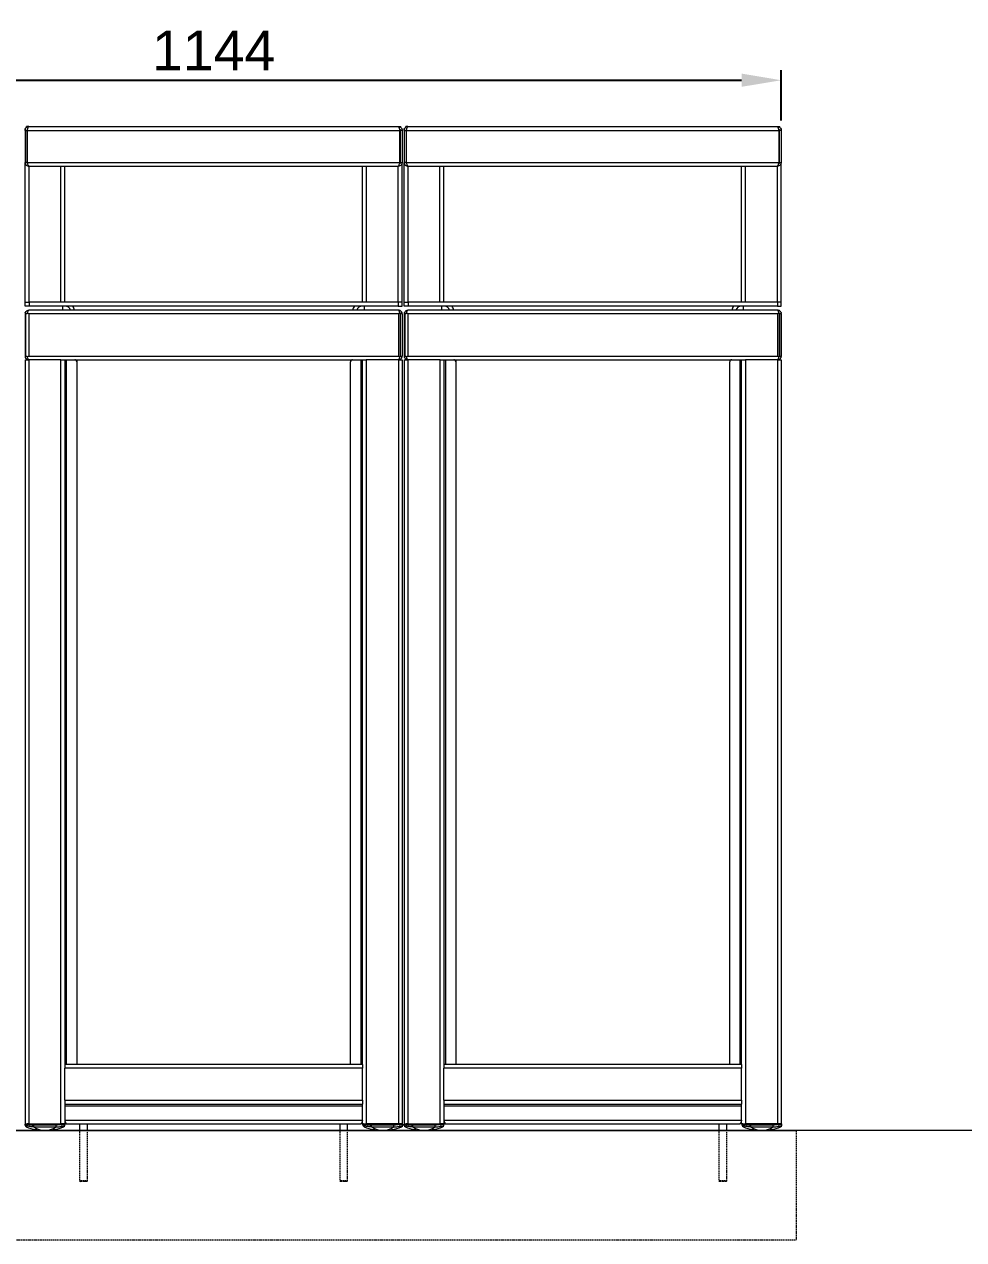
# Model space of a CAD drawing. Header units: millimetres. Extents: x -170 to 4673, y -341 to 2839.
# Drawn here: x 464 to 1411, y 1614 to 2839 of the extents above; entities that cross this region are included whole.
import ezdxf

# ---------------------------------------------------------------- set-up
doc = ezdxf.new("R2010")
doc.units = ezdxf.units.MM
doc.linetypes.add('HIDDEN', pattern=[1.905, 1.27, -0.635])
for name, color, linetype, lineweight in [('ZANO_R', 7, 'Continuous', 0), ('ZANO_R_przerywana', 7, 'HIDDEN', 0), ('ZANO_W', 1, 'Continuous', 0)]:
    doc.layers.add(name, color=color, linetype=linetype, lineweight=lineweight)
doc.styles.add('Arial', font='arial.ttf')
doc.styles.get("Standard").update_dxf_attribs({"font": 'ARIALUNI.TTF'})
doc.dimstyles.new('pl i ang', dxfattribs={"dimtxt": 50, "dimasz": 50, "dimexe": 1.25, "dimexo": 0.625, "dimgap": 10, "dimtad": 1, "dimtoh": 1, "dimtxsty": 'Standard', "dimcen": 2.5, "dimclrd": 1, "dimclre": 1, "dimclrt": 1, "dimadec": 0, "dimazin": 0, "dimtfac": 1, "dimtmove": 0, "dimatfit": 3, "dimfxl": 1, "dimarcsym": 1})

# ---------------------------------------------------------------- blocks, each defined once
blk = doc.blocks.new('*D422')
at = {"layer": 'ZANO_W', "color": 1, "lineweight": -2}
for p, q in [((83.1, 2742.1), (83.1, 2792.6)), ((1227.1, 2742.1), (1227.1, 2792.6)), ((123.1, 2782.6), (1187.1, 2782.6))]:
    blk.add_line(p, q, dxfattribs=at)
at = {"layer": 'ZANO_W', "color": 1}
for points in [[(123.1, 2789.3), (123.1, 2776), (83.1, 2782.6)], [(1187.1, 2776), (1187.1, 2789.3), (1227.1, 2782.6)]]:
    blk.add_solid(points, dxfattribs=at)
at = {"layer": 'ZANO_W', "color": 1, "insert": (655.1, 2812.7), "char_height": 40, "attachment_point": 5, "style": 'Arial'}
blk.add_mtext('1144', dxfattribs=at)

msp = doc.modelspace()

# ---------------------------------------------------------------- linework, layer by layer
at = {"layer": 'ZANO_R'}
for p, q in [((465.1, 2732.1), (465.1, 2733.9)), ((465.1, 2733.9), (465.6, 2733.9)), ((465.1, 2732.1), (467.1, 2732.1)), ((465.1, 2732.1), (465.1, 2699.7)), ((466.6, 2735.1), (466.6, 2735.9)), ((468.9, 2735.9), (466.6, 2735.9)), ((467.1, 2732.1), (467.1, 2699.7)), ((467.3, 2732.1), (842.8, 2732.1)), ((467.3, 2699.7), (467.3, 2732.1)), ((468.9, 2735.9), (841.3, 2735.9)), ((841.3, 2735.9), (843.6, 2735.9)), ((842.8, 2699.7), (842.8, 2732.1)), ((845.1, 2732.1), (843.1, 2732.1)), ((843.1, 2732.1), (843.1, 2699.7)), ((843.6, 2735.1), (843.6, 2735.9)), ((844.6, 2733.9), (845.1, 2733.9)), ((845.1, 2732.1), (845.1, 2733.9)), ((845.1, 2732.1), (845.1, 2699.7)), ((847.1, 2732.1), (847.1, 2733.9)), ((847.1, 2733.9), (847.6, 2733.9)), ((847.1, 2732.1), (849.1, 2732.1)), ((847.1, 2732.1), (847.1, 2699.7)), ((848.6, 2735.1), (848.6, 2735.9)), ((850.9, 2735.9), (848.6, 2735.9)), ((849.1, 2732.1), (849.1, 2699.7)), ((849.3, 2699.7), (849.3, 2732.1)), ((849.3, 2732.1), (1224.8, 2732.1)), ((850.9, 2735.9), (1223.3, 2735.9)), ((1223.3, 2735.9), (1225.6, 2735.9)), ((1224.8, 2699.7), (1224.8, 2732.1)), ((1227.1, 2732.1), (1225.1, 2732.1)), ((1225.1, 2732.1), (1225.1, 2699.7)), ((1225.6, 2735.1), (1225.6, 2735.9)), ((1226.6, 2733.9), (1227.1, 2733.9)), ((1227.1, 2732.1), (1227.1, 2733.9)), ((1227.1, 2732.1), (1227.1, 2699.7)), ((465.1, 2558.9), (465.1, 2699.7)), ((467.1, 2699.7), (465.1, 2699.7)), ((467.3, 2699.7), (842.8, 2699.7)), ((469.1, 2695.9), (468.9, 2695.9)), ((469.1, 2695.9), (841.1, 2695.9)), ((469.1, 2558.9), (469.1, 2695.9)), ((501.1, 2558.9), (501.1, 2695.9)), ((505.1, 2558.9), (505.1, 2695.9)), ((805.1, 2558.9), (805.1, 2695.9)), ((809.1, 2558.9), (809.1, 2695.9)), ((841.1, 2695.9), (841.3, 2695.9)), ((841.1, 2558.9), (841.1, 2695.9)), ((843.1, 2699.7), (845.1, 2699.7)), ((845.1, 2558.9), (845.1, 2699.7)), ((847.1, 2558.9), (847.1, 2699.7)), ((849.1, 2699.7), (847.1, 2699.7)), ((849.3, 2699.7), (1224.8, 2699.7)), ((851.1, 2695.9), (850.9, 2695.9)), ((851.1, 2695.9), (1223.1, 2695.9)), ((851.1, 2558.9), (851.1, 2695.9)), ((883.1, 2558.9), (883.1, 2695.9)), ((887.1, 2558.9), (887.1, 2695.9)), ((1187.1, 2558.9), (1187.1, 2695.9)), ((1191.1, 2558.9), (1191.1, 2695.9)), ((1223.1, 2695.9), (1223.3, 2695.9)), ((1223.1, 2558.9), (1223.1, 2695.9)), ((1225.1, 2699.7), (1227.1, 2699.7)), ((1227.1, 2558.9), (1227.1, 2699.7)), ((465.1, 2554.9), (465.1, 2558.9)), ((465.1, 2558.9), (469.1, 2558.9)), ((469.1, 2554.9), (465.1, 2554.9)), ((841.3, 2550.9), (468.9, 2550.9)), ((469.1, 2558.9), (469.1, 2554.9)), ((841.1, 2558.9), (469.1, 2558.9)), ((841.1, 2554.9), (469.1, 2554.9)), ((503.1, 2550.9), (503.1, 2554.9)), ((807.1, 2550.9), (807.1, 2554.9)), ((841.1, 2558.9), (841.1, 2554.9)), ((845.1, 2558.9), (841.1, 2558.9)), ((841.1, 2554.9), (845.1, 2554.9)), ((845.1, 2554.9), (845.1, 2558.9)), ((847.1, 2554.9), (847.1, 2558.9)), ((847.1, 2558.9), (851.1, 2558.9)), ((851.1, 2554.9), (847.1, 2554.9)), ((1223.3, 2550.9), (850.9, 2550.9)), ((851.1, 2558.9), (851.1, 2554.9)), ((1223.1, 2558.9), (851.1, 2558.9)), ((1223.1, 2554.9), (851.1, 2554.9)), ((885.1, 2550.9), (885.1, 2554.9)), ((1189.1, 2550.9), (1189.1, 2554.9)), ((1223.1, 2558.9), (1223.1, 2554.9)), ((1227.1, 2558.9), (1223.1, 2558.9)), ((1223.1, 2554.9), (1227.1, 2554.9)), ((1227.1, 2554.9), (1227.1, 2558.9)), ((465.1, 2547.1), (465.1, 2504.7)), ((465.6, 2547.1), (465.5, 2547.1)), ((465.5, 2547.1), (465.5, 2504.7)), ((465.6, 2547.1), (465.6, 2504.7)), ((467.1, 2547.1), (465.6, 2547.1)), ((841.4, 2547.1), (468.8, 2547.1)), ((468.8, 2547.1), (468.8, 2504.7)), ((841.4, 2547.1), (841.4, 2504.7)), ((843.1, 2547.1), (843.2, 2547.1)), ((843.1, 2547.1), (843.1, 2504.7)), ((843.2, 2547.1), (843.2, 2504.7)), ((844.7, 2547.1), (843.2, 2547.1)), ((845.1, 2547.1), (845.1, 2504.7)), ((847.1, 2547.1), (847.1, 2504.7)), ((847.6, 2547.1), (847.5, 2547.1)), ((847.5, 2547.1), (847.5, 2504.7)), ((847.6, 2547.1), (847.6, 2504.7)), ((849.1, 2547.1), (847.6, 2547.1)), ((1223.4, 2547.1), (850.8, 2547.1)), ((850.8, 2547.1), (850.8, 2504.7)), ((1223.4, 2547.1), (1223.4, 2504.7)), ((1225.1, 2547.1), (1225.2, 2547.1)), ((1225.1, 2547.1), (1225.1, 2504.7)), ((1225.2, 2547.1), (1225.2, 2504.7)), ((1226.7, 2547.1), (1225.2, 2547.1)), ((1227.1, 2547.1), (1227.1, 2504.7)), ((465.1, 2500.9), (465.1, 1730.9)), ((465.1, 2500.9), (468.9, 2500.9)), ((465.6, 2504.7), (465.5, 2504.7)), ((465.6, 2504.7), (467.1, 2504.7)), ((468.8, 2504.7), (841.4, 2504.7)), ((468.9, 2500.9), (468.9, 1730.9)), ((501.3, 2500.9), (468.9, 2500.9)), ((501.3, 2500.9), (505.1, 2500.9)), ((501.3, 1730.9), (501.3, 2500.9)), ((505.1, 2500.9), (805.1, 2500.9)), ((505.1, 2500.9), (505.1, 1790.9)), ((506.9, 1790.9), (506.9, 2500.9)), ((517.1, 2500.9), (517.1, 2498.9)), ((517.1, 2498.9), (517.1, 1790.9)), ((793.1, 2500.9), (793.1, 2498.9)), ((793.1, 1790.9), (793.1, 2498.9)), ((803.3, 2500.9), (803.3, 1790.9)), ((805.1, 1790.9), (805.1, 2500.9)), ((805.1, 2500.9), (808.9, 2500.9)), ((808.9, 2500.9), (808.9, 1730.9)), ((841.3, 2500.9), (808.9, 2500.9)), ((841.3, 2500.9), (841.3, 1730.9)), ((841.3, 2500.9), (845.1, 2500.9)), ((843.1, 2504.7), (843.2, 2504.7)), ((843.2, 2504.7), (844.7, 2504.7)), ((845.1, 2500.9), (845.1, 1730.9)), ((847.1, 2500.9), (847.1, 1730.9)), ((847.1, 2500.9), (850.9, 2500.9)), ((847.6, 2504.7), (847.5, 2504.7)), ((847.6, 2504.7), (849.1, 2504.7)), ((850.8, 2504.7), (1223.4, 2504.7)), ((850.9, 2500.9), (850.9, 1730.9)), ((883.3, 2500.9), (850.9, 2500.9)), ((883.3, 2500.9), (887.1, 2500.9)), ((883.3, 1730.9), (883.3, 2500.9)), ((887.1, 2500.9), (1187.1, 2500.9)), ((887.1, 2500.9), (887.1, 1790.9)), ((888.9, 1790.9), (888.9, 2500.9)), ((899.1, 2500.9), (899.1, 2498.9)), ((899.1, 2498.9), (899.1, 1790.9)), ((1175.1, 2500.9), (1175.1, 2498.9)), ((1175.1, 1790.9), (1175.1, 2498.9)), ((1185.3, 2500.9), (1185.3, 1790.9)), ((1187.1, 1790.9), (1187.1, 2500.9)), ((1187.1, 2500.9), (1190.9, 2500.9)), ((1190.9, 2500.9), (1190.9, 1730.9)), ((1223.3, 2500.9), (1190.9, 2500.9)), ((1223.3, 2500.9), (1223.3, 1730.9)), ((1223.3, 2500.9), (1227.1, 2500.9)), ((1225.1, 2504.7), (1225.2, 2504.7)), ((1225.2, 2504.7), (1226.7, 2504.7)), ((1227.1, 2500.9), (1227.1, 1730.9)), ((505.1, 1790.9), (505.1, 1787.1)), ((805.1, 1790.9), (505.1, 1790.9)), ((805.1, 1790.9), (805.1, 1787.1)), ((887.1, 1790.9), (887.1, 1787.1)), ((1187.1, 1790.9), (887.1, 1790.9)), ((1187.1, 1790.9), (1187.1, 1787.1)), ((805.1, 1787.1), (505.1, 1787.1)), ((505.1, 1754.7), (505.1, 1787.1)), ((805.1, 1754.7), (805.1, 1787.1)), ((887.1, 1754.7), (887.1, 1787.1)), ((1187.1, 1787.1), (887.1, 1787.1)), ((1187.1, 1754.7), (1187.1, 1787.1)), ((505.1, 1754.7), (805.1, 1754.7)), ((505.1, 1754.7), (505.1, 1750.9)), ((805.1, 1754.7), (805.1, 1750.9)), ((887.1, 1754.7), (1187.1, 1754.7)), ((887.1, 1754.7), (887.1, 1750.9)), ((1187.1, 1754.7), (1187.1, 1750.9)), ((505.1, 1750.9), (805.1, 1750.9)), ((505.1, 1750.9), (505.1, 1730.9)), ((505.1, 1749.1), (805.1, 1749.1)), ((805.1, 1730.9), (805.1, 1750.9)), ((887.1, 1750.9), (1187.1, 1750.9)), ((887.1, 1750.9), (887.1, 1730.9)), ((887.1, 1749.1), (1187.1, 1749.1)), ((1187.1, 1730.9), (1187.1, 1750.9)), ((465.5, 1730.9), (465.1, 1730.9)), ((465.1, 1730.4), (465.1, 1730.7)), ((468.1, 1730.7), (465.1, 1730.7)), ((465.5, 1730.9), (467.2, 1730.9)), ((468.9, 1730.9), (467.2, 1730.9)), ((467.7, 1728.5), (468.1, 1730.4)), ((468.1, 1730.7), (468.1, 1730.9)), ((468.1, 1730.7), (468.1, 1730.4)), ((468.1, 1730.7), (502.1, 1730.7)), ((468.9, 1730.9), (501.3, 1730.9)), ((473.8, 1727.9), (473.8, 1729.7)), ((496.3, 1729.7), (473.8, 1729.7)), ((473.8, 1727.9), (496.3, 1727.9)), ((496.3, 1727.9), (496.3, 1729.7)), ((503, 1730.9), (501.3, 1730.9)), ((502.1, 1730.7), (502.1, 1730.9)), ((502.1, 1730.7), (502.1, 1730.4)), ((502.1, 1730.7), (505.1, 1730.7)), ((502.5, 1728.5), (502.1, 1730.4)), ((504.7, 1730.9), (503, 1730.9)), ((505.1, 1730.9), (504.7, 1730.9)), ((505.1, 1734.7), (805.1, 1734.7)), ((505.1, 1730.4), (505.1, 1730.7)), ((506.9, 1730.9), (803.3, 1730.9)), ((520.1, 1730.9), (520.1, 1724.2)), ((528.1, 1724.2), (528.1, 1730.9)), ((782.1, 1730.9), (782.1, 1724.2)), ((790.1, 1724.2), (790.1, 1730.9)), ((806.2, 1730.9), (805.1, 1730.9)), ((805.6, 1730.4), (805.6, 1730.7)), ((808.6, 1730.7), (805.6, 1730.7)), ((806.2, 1730.9), (808.6, 1730.9)), ((808.2, 1728.5), (808.6, 1730.4)), ((808.6, 1730.7), (808.6, 1730.9)), ((842.6, 1730.9), (808.6, 1730.9)), ((808.6, 1730.7), (808.6, 1730.4)), ((808.6, 1730.7), (842.6, 1730.7)), ((836.8, 1729.7), (814.3, 1729.7)), ((814.3, 1727.9), (814.3, 1729.7)), ((814.3, 1727.9), (836.8, 1727.9)), ((836.8, 1727.9), (836.8, 1729.7)), ((842.6, 1730.7), (842.6, 1730.9)), ((845.3, 1730.9), (842.6, 1730.9)), ((842.6, 1730.7), (842.6, 1730.4)), ((842.6, 1730.7), (845.6, 1730.7)), ((843, 1728.5), (842.6, 1730.4)), ((845.6, 1730.4), (845.6, 1730.7)), ((847.5, 1730.9), (847.1, 1730.9)), ((850.1, 1730.7), (847.1, 1730.7)), ((847.1, 1730.4), (847.1, 1730.7)), ((847.5, 1730.9), (849.2, 1730.9)), ((850.9, 1730.9), (849.2, 1730.9)), ((849.7, 1728.5), (850.1, 1730.4)), ((850.1, 1730.7), (850.1, 1730.9)), ((850.1, 1730.7), (850.1, 1730.4)), ((850.1, 1730.7), (884.1, 1730.7)), ((850.9, 1730.9), (883.3, 1730.9)), ((878.3, 1729.7), (855.8, 1729.7)), ((855.8, 1727.9), (855.8, 1729.7)), ((855.8, 1727.9), (878.3, 1727.9)), ((878.3, 1727.9), (878.3, 1729.7)), ((885, 1730.9), (883.3, 1730.9)), ((884.1, 1730.7), (884.1, 1730.9)), ((884.1, 1730.7), (884.1, 1730.4)), ((884.1, 1730.7), (887.1, 1730.7)), ((884.5, 1728.5), (884.1, 1730.4)), ((886.7, 1730.9), (885, 1730.9)), ((887.1, 1730.9), (886.7, 1730.9)), ((887.1, 1734.7), (1187.1, 1734.7)), ((887.1, 1730.4), (887.1, 1730.7)), ((888.9, 1730.9), (1185.3, 1730.9)), ((1164.1, 1730.9), (1164.1, 1724.2)), ((1172.1, 1724.2), (1172.1, 1730.9)), ((1188.2, 1730.9), (1187.1, 1730.9)), ((1187.6, 1730.4), (1187.6, 1730.7)), ((1190.6, 1730.7), (1187.6, 1730.7)), ((1188.2, 1730.9), (1190.6, 1730.9)), ((1190.2, 1728.5), (1190.6, 1730.4)), ((1190.6, 1730.7), (1190.6, 1730.9)), ((1224.6, 1730.9), (1190.6, 1730.9)), ((1190.6, 1730.7), (1190.6, 1730.4)), ((1190.6, 1730.7), (1224.6, 1730.7)), ((1196.3, 1727.9), (1196.3, 1729.7)), ((1218.8, 1729.7), (1196.3, 1729.7)), ((1196.3, 1727.9), (1218.8, 1727.9)), ((1218.8, 1727.9), (1218.8, 1729.7)), ((1224.6, 1730.7), (1224.6, 1730.9)), ((1227.3, 1730.9), (1224.6, 1730.9)), ((1224.6, 1730.7), (1224.6, 1730.4)), ((1224.6, 1730.7), (1227.6, 1730.7)), ((1225, 1728.5), (1224.6, 1730.4)), ((1227.6, 1730.4), (1227.6, 1730.7)), ((68.1, 1724.2), (1242.1, 1724.2))]:
    msp.add_line(p, q, dxfattribs=at)
msp.add_lwpolyline([(2991.8, 1724.2), (-170.1, 1724.2)], dxfattribs=at)
for centre, radius, start, end in [((505.5, 2549.3), 5.6, 16.6015, 90), ((505.5, 2549.3), 9.6, 9.5941, 35.6853), ((804.7, 2549.3), 9.6, 144.3147, 170.4059), ((804.7, 2549.3), 5.6, 90, 163.3985), ((887.5, 2549.3), 5.6, 16.6015, 90), ((887.5, 2549.3), 9.6, 9.5941, 35.6853), ((1186.7, 2549.3), 9.6, 144.3147, 170.4059), ((1186.7, 2549.3), 5.6, 90, 163.3985), ((515.1, 2498.9), 2, 0, 90), ((795.1, 2498.9), 2, 90, 180), ((897.1, 2498.9), 2, 0, 90), ((1177.1, 2498.9), 2, 90, 180), ((465.3, 1730.7), 0.25, 90, 180), ((467, 1730.4), 1.96, 180.4463, 255.7075), ((467.1, 1729.7), 2, 180, 247.9757), ((485.1, 1774.2), 50, 247.9757, 270), ((485.1, 1774.2), 50, 270, 292.0243), ((503.1, 1730.4), 1.96, 284.2925, 359.5537), ((503.1, 1729.7), 2, 292.0243, 0), ((504.8, 1730.7), 0.25, 0, 90), ((805.8, 1730.7), 0.25, 90, 180), ((807.5, 1730.4), 1.96, 180.4463, 255.7075), ((807.6, 1729.7), 2, 180, 247.9757), ((825.6, 1774.2), 50, 247.9757, 270), ((825.6, 1774.2), 50, 270, 292.0243), ((843.6, 1730.4), 1.96, 284.2925, 359.5537), ((843.6, 1729.7), 2, 292.0243, 0), ((845.3, 1730.7), 0.25, 0, 90), ((847.3, 1730.7), 0.25, 90, 180), ((849, 1730.4), 1.96, 180.4463, 255.7075), ((849.1, 1729.7), 2, 180, 247.9757), ((867.1, 1774.2), 50, 247.9757, 270), ((867.1, 1774.2), 50, 270, 292.0243), ((885.1, 1730.4), 1.96, 284.2925, 359.5537), ((885.1, 1729.7), 2, 292.0243, 0), ((886.8, 1730.7), 0.25, 0, 90), ((1187.8, 1730.7), 0.25, 90, 180), ((1189.5, 1730.4), 1.96, 180.4463, 255.7075), ((1189.6, 1729.7), 2, 180, 247.9757), ((1207.6, 1774.2), 50, 247.9757, 270), ((1207.6, 1774.2), 50, 270, 292.0243), ((1225.6, 1730.4), 1.96, 284.2925, 359.5537), ((1225.6, 1729.7), 2, 292.0243, 0), ((1227.3, 1730.7), 0.25, 0, 90)]:
    msp.add_arc(centre, radius, start, end, dxfattribs=at)
for centre, start_param, end_param in [((485.1, 1774.2), 2.757196, 3.141593), ((485.1, 1774.2), 3.141593, 3.525989), ((825.6, 1774.2), 2.757196, 3.141593), ((825.6, 1774.2), 3.141593, 3.525989), ((867.1, 1774.2), 2.757196, 3.141593), ((867.1, 1774.2), 3.141593, 3.525989), ((1207.6, 1774.2), 2.757196, 3.141593), ((1207.6, 1774.2), 3.141593, 3.525989)]:
    msp.add_ellipse(centre, major_axis=(0, 50), ratio=0.6, start_param=start_param, end_param=end_param, dxfattribs=at)
for points, knots in [([(468.9, 2735.9), (468.4, 2735.9), (467.4, 2735.7), (466.1, 2734.8), (465.2, 2733.6), (465.1, 2732.6), (465.1, 2732.1)], [0, 0, 0, 0, 0.254662, 0.509553, 0.764446, 1, 1, 1, 1]), ([(467.7, 2733.4), (467.6, 2733.4), (467.4, 2733.2), (467.2, 2732.8), (467.1, 2732.4), (467.1, 2732.1)], [0, 0, 0, 0, 0.131509, 0.477329, 1, 1, 1, 1]), ([(841.3, 2735.9), (841.8, 2735.9), (842.8, 2735.7), (844.1, 2734.8), (844.9, 2733.6), (845, 2732.6), (845.1, 2732.1)], [0, 0, 0, 0, 0.254662, 0.509553, 0.764446, 1, 1, 1, 1]), ([(842.5, 2733.4), (842.5, 2733.4), (842.7, 2733.2), (843, 2732.8), (843, 2732.4), (843.1, 2732.1)], [0, 0, 0, 0, 0.131509, 0.477329, 1, 1, 1, 1]), ([(850.9, 2735.9), (850.4, 2735.9), (849.4, 2735.7), (848.1, 2734.8), (847.2, 2733.6), (847.1, 2732.6), (847.1, 2732.1)], [0, 0, 0, 0, 0.254662, 0.509553, 0.764446, 1, 1, 1, 1]), ([(849.7, 2733.4), (849.6, 2733.4), (849.4, 2733.2), (849.2, 2732.8), (849.1, 2732.4), (849.1, 2732.1)], [0, 0, 0, 0, 0.131509, 0.477329, 1, 1, 1, 1]), ([(1223.3, 2735.9), (1223.8, 2735.9), (1224.8, 2735.7), (1226.1, 2734.8), (1226.9, 2733.6), (1227, 2732.6), (1227.1, 2732.1)], [0, 0, 0, 0, 0.2546615, 0.5095533, 0.7644462, 1, 1, 1, 1]), ([(1224.5, 2733.4), (1224.5, 2733.4), (1224.7, 2733.2), (1225, 2732.8), (1225, 2732.4), (1225.1, 2732.1)], [0, 0, 0, 0, 0.131509, 0.477329, 1, 1, 1, 1]), ([(467.1, 2699.7), (467.1, 2699.5), (467.2, 2699), (467.5, 2698.5), (467.7, 2698.4), (467.7, 2698.4)], [0, 0, 0, 0, 0.451473, 0.902946, 1, 1, 1, 1]), ([(843.1, 2699.7), (843.1, 2699.5), (843, 2699), (842.7, 2698.5), (842.5, 2698.4), (842.4, 2698.4)], [0, 0, 0, 0, 0.4514731, 0.9029463, 1, 1, 1, 1]), ([(849.1, 2699.7), (849.1, 2699.5), (849.2, 2699), (849.5, 2698.5), (849.7, 2698.4), (849.7, 2698.4)], [0, 0, 0, 0, 0.451473, 0.902946, 1, 1, 1, 1]), ([(1225.1, 2699.7), (1225.1, 2699.5), (1225, 2699), (1224.7, 2698.5), (1224.5, 2698.4), (1224.4, 2698.4)], [0, 0, 0, 0, 0.451473, 0.902946, 1, 1, 1, 1]), ([(465.3, 2548.4), (465.3, 2548.4), (465.2, 2548.2), (465.1, 2547.7), (465.1, 2547.3), (465.1, 2547.1), (465.1, 2547.1)], [0, 0, 0, 0, 0.095358, 0.541389, 0.993385, 1, 1, 1, 1]), ([(465.3, 2548.4), (465.5, 2548.8), (465.9, 2549.6), (467, 2550.5), (468, 2550.9), (468.7, 2550.9), (468.9, 2550.9)], [0, 0, 0, 0, 0.28886, 0.57814, 0.86742, 1, 1, 1, 1]), ([(465.5, 2547.1), (465.5, 2547.3), (465.4, 2547.6), (465.4, 2548), (465.3, 2548.3), (465.3, 2548.4)], [0, 0, 0, 0, 0.371068, 0.702236, 1, 1, 1, 1]), ([(467.5, 2548.4), (467.4, 2548.3), (467.3, 2547.8), (467.2, 2547.4), (467.1, 2547.1)], [0, 0, 0, 0, 0.337391, 1, 1, 1, 1]), ([(467.5, 2548.4), (467.6, 2548.8), (467.9, 2549.6), (468.3, 2550.5), (468.6, 2550.9), (468.8, 2550.9), (468.9, 2550.9)], [0, 0, 0, 0, 0.28886, 0.57814, 0.86742, 1, 1, 1, 1]), ([(468.8, 2547.1), (468.8, 2547.1), (468.6, 2547.3), (468.2, 2547.7), (467.8, 2548.2), (467.5, 2548.4), (467.5, 2548.4)], [0, 0, 0, 0, 0.006615, 0.452723, 0.904642, 1, 1, 1, 1]), ([(844.8, 2548.4), (844.7, 2548.8), (844.3, 2549.6), (843.2, 2550.5), (842.1, 2550.9), (841.5, 2550.9), (841.3, 2550.9)], [0, 0, 0, 0, 0.28886, 0.57814, 0.86742, 1, 1, 1, 1]), ([(842.7, 2548.4), (842.5, 2548.8), (842.3, 2549.6), (841.9, 2550.5), (841.5, 2550.9), (841.3, 2550.9), (841.3, 2550.9)], [0, 0, 0, 0, 0.28886, 0.57814, 0.86742, 1, 1, 1, 1]), ([(842.7, 2548.4), (842.6, 2548.4), (842.4, 2548.2), (842, 2547.7), (841.6, 2547.3), (841.4, 2547.1), (841.4, 2547.1)], [0, 0, 0, 0, 0.095358, 0.541389, 0.993385, 1, 1, 1, 1]), ([(843.1, 2547.1), (843, 2547.3), (842.9, 2547.6), (842.8, 2548), (842.7, 2548.3), (842.7, 2548.4)], [0, 0, 0, 0, 0.3710679, 0.7022356, 1, 1, 1, 1]), ([(844.8, 2548.4), (844.8, 2548.3), (844.8, 2547.8), (844.7, 2547.4), (844.7, 2547.1)], [0, 0, 0, 0, 0.337391, 1, 1, 1, 1]), ([(845.1, 2547.1), (845.1, 2547.1), (845.1, 2547.3), (845, 2547.7), (844.9, 2548.2), (844.9, 2548.4), (844.8, 2548.4)], [0, 0, 0, 0, 0.006615, 0.452723, 0.904642, 1, 1, 1, 1]), ([(847.3, 2548.4), (847.3, 2548.4), (847.2, 2548.2), (847.1, 2547.7), (847.1, 2547.3), (847.1, 2547.1), (847.1, 2547.1)], [0, 0, 0, 0, 0.0953579, 0.5413894, 0.9933855, 1, 1, 1, 1]), ([(847.3, 2548.4), (847.5, 2548.8), (847.9, 2549.6), (849, 2550.5), (850, 2550.9), (850.7, 2550.9), (850.9, 2550.9)], [0, 0, 0, 0, 0.28886, 0.57814, 0.86742, 1, 1, 1, 1]), ([(847.5, 2547.1), (847.5, 2547.3), (847.4, 2547.6), (847.4, 2548), (847.3, 2548.3), (847.3, 2548.4)], [0, 0, 0, 0, 0.371068, 0.702236, 1, 1, 1, 1]), ([(849.5, 2548.4), (849.4, 2548.3), (849.3, 2547.8), (849.2, 2547.4), (849.1, 2547.1)], [0, 0, 0, 0, 0.3373908, 1, 1, 1, 1]), ([(849.5, 2548.4), (849.6, 2548.8), (849.9, 2549.6), (850.3, 2550.5), (850.6, 2550.9), (850.8, 2550.9), (850.9, 2550.9)], [0, 0, 0, 0, 0.28886, 0.57814, 0.86742, 1, 1, 1, 1]), ([(850.8, 2547.1), (850.8, 2547.1), (850.6, 2547.3), (850.2, 2547.7), (849.8, 2548.2), (849.5, 2548.4), (849.5, 2548.4)], [0, 0, 0, 0, 0.0066145, 0.4527226, 0.904642, 1, 1, 1, 1]), ([(1226.8, 2548.4), (1226.7, 2548.8), (1226.3, 2549.6), (1225.2, 2550.5), (1224.1, 2550.9), (1223.5, 2550.9), (1223.3, 2550.9)], [0, 0, 0, 0, 0.2888597, 0.5781398, 0.8674196, 1, 1, 1, 1]), ([(1224.7, 2548.4), (1224.5, 2548.8), (1224.3, 2549.6), (1223.9, 2550.5), (1223.5, 2550.9), (1223.3, 2550.9), (1223.3, 2550.9)], [0, 0, 0, 0, 0.28886, 0.57814, 0.86742, 1, 1, 1, 1]), ([(1224.7, 2548.4), (1224.6, 2548.4), (1224.4, 2548.2), (1224, 2547.7), (1223.6, 2547.3), (1223.4, 2547.1), (1223.4, 2547.1)], [0, 0, 0, 0, 0.0953579, 0.5413894, 0.9933855, 1, 1, 1, 1]), ([(1225.1, 2547.1), (1225, 2547.3), (1224.9, 2547.6), (1224.8, 2548), (1224.7, 2548.3), (1224.7, 2548.4)], [0, 0, 0, 0, 0.371068, 0.702236, 1, 1, 1, 1]), ([(1226.8, 2548.4), (1226.8, 2548.3), (1226.8, 2547.8), (1226.7, 2547.4), (1226.7, 2547.1)], [0, 0, 0, 0, 0.337391, 1, 1, 1, 1]), ([(1227.1, 2547.1), (1227.1, 2547.1), (1227.1, 2547.3), (1227, 2547.7), (1226.9, 2548.2), (1226.9, 2548.4), (1226.8, 2548.4)], [0, 0, 0, 0, 0.006615, 0.452723, 0.904642, 1, 1, 1, 1]), ([(465.1, 2504.7), (465.1, 2504.7), (465.1, 2504.5), (465.1, 2504.1), (465.2, 2503.7), (465.3, 2503.4), (465.3, 2503.4)], [0, 0, 0, 0, 0.0066145, 0.4527226, 0.904642, 1, 1, 1, 1]), ([(465.3, 2503.4), (465.3, 2503.6), (465.4, 2504), (465.5, 2504.4), (465.5, 2504.7)], [0, 0, 0, 0, 0.337391, 1, 1, 1, 1]), ([(468.9, 2500.9), (468.4, 2501), (467.5, 2501.1), (466.4, 2501.8), (465.7, 2502.6), (465.4, 2503.2), (465.3, 2503.4)], [0, 0, 0, 0, 0.28924, 0.578521, 0.867803, 1, 1, 1, 1]), ([(467.1, 2504.7), (467.1, 2504.6), (467.2, 2504.3), (467.4, 2503.8), (467.5, 2503.5), (467.5, 2503.4)], [0, 0, 0, 0, 0.371068, 0.702236, 1, 1, 1, 1]), ([(467.5, 2503.4), (467.5, 2503.4), (467.8, 2503.7), (468.2, 2504.1), (468.6, 2504.5), (468.8, 2504.7), (468.8, 2504.7)], [0, 0, 0, 0, 0.095358, 0.541389, 0.993385, 1, 1, 1, 1]), ([(468.9, 2500.9), (468.7, 2501), (468.5, 2501.1), (468.1, 2501.8), (467.7, 2502.6), (467.5, 2503.2), (467.5, 2503.4)], [0, 0, 0, 0, 0.28924, 0.578521, 0.867803, 1, 1, 1, 1]), ([(841.3, 2500.9), (841.7, 2501), (842.6, 2501.1), (843.8, 2501.8), (844.5, 2502.6), (844.8, 2503.2), (844.8, 2503.4)], [0, 0, 0, 0, 0.28924, 0.578521, 0.867803, 1, 1, 1, 1]), ([(841.3, 2500.9), (841.4, 2501), (841.7, 2501.1), (842.1, 2501.8), (842.4, 2502.6), (842.6, 2503.2), (842.7, 2503.4)], [0, 0, 0, 0, 0.28924, 0.578521, 0.867803, 1, 1, 1, 1]), ([(841.4, 2504.7), (841.4, 2504.7), (841.6, 2504.5), (842, 2504.1), (842.4, 2503.7), (842.6, 2503.4), (842.7, 2503.4)], [0, 0, 0, 0, 0.0066145, 0.4527226, 0.904642, 1, 1, 1, 1]), ([(842.7, 2503.4), (842.7, 2503.6), (842.8, 2504), (843, 2504.4), (843.1, 2504.7)], [0, 0, 0, 0, 0.337391, 1, 1, 1, 1]), ([(844.7, 2504.7), (844.7, 2504.6), (844.7, 2504.3), (844.8, 2503.8), (844.8, 2503.5), (844.8, 2503.4)], [0, 0, 0, 0, 0.371068, 0.702236, 1, 1, 1, 1]), ([(844.8, 2503.4), (844.9, 2503.4), (844.9, 2503.7), (845, 2504.1), (845.1, 2504.5), (845.1, 2504.7), (845.1, 2504.7)], [0, 0, 0, 0, 0.095358, 0.541389, 0.993385, 1, 1, 1, 1]), ([(847.1, 2504.7), (847.1, 2504.7), (847.1, 2504.5), (847.1, 2504.1), (847.2, 2503.7), (847.3, 2503.4), (847.3, 2503.4)], [0, 0, 0, 0, 0.006615, 0.452723, 0.904642, 1, 1, 1, 1]), ([(847.3, 2503.4), (847.3, 2503.6), (847.4, 2504), (847.5, 2504.4), (847.5, 2504.7)], [0, 0, 0, 0, 0.337391, 1, 1, 1, 1]), ([(850.9, 2500.9), (850.4, 2501), (849.5, 2501.1), (848.4, 2501.8), (847.7, 2502.6), (847.4, 2503.2), (847.3, 2503.4)], [0, 0, 0, 0, 0.28924, 0.578521, 0.867803, 1, 1, 1, 1]), ([(849.1, 2504.7), (849.1, 2504.6), (849.2, 2504.3), (849.4, 2503.8), (849.5, 2503.5), (849.5, 2503.4)], [0, 0, 0, 0, 0.371068, 0.702236, 1, 1, 1, 1]), ([(849.5, 2503.4), (849.5, 2503.4), (849.8, 2503.7), (850.2, 2504.1), (850.6, 2504.5), (850.8, 2504.7), (850.8, 2504.7)], [0, 0, 0, 0, 0.095358, 0.541389, 0.993385, 1, 1, 1, 1]), ([(850.9, 2500.9), (850.7, 2501), (850.5, 2501.1), (850.1, 2501.8), (849.7, 2502.6), (849.5, 2503.2), (849.5, 2503.4)], [0, 0, 0, 0, 0.28924, 0.578521, 0.867803, 1, 1, 1, 1]), ([(1223.3, 2500.9), (1223.7, 2501), (1224.6, 2501.1), (1225.8, 2501.8), (1226.5, 2502.6), (1226.8, 2503.2), (1226.8, 2503.4)], [0, 0, 0, 0, 0.28924, 0.578521, 0.867803, 1, 1, 1, 1]), ([(1223.3, 2500.9), (1223.4, 2501), (1223.7, 2501.1), (1224.1, 2501.8), (1224.4, 2502.6), (1224.6, 2503.2), (1224.7, 2503.4)], [0, 0, 0, 0, 0.28924, 0.578521, 0.867803, 1, 1, 1, 1]), ([(1223.4, 2504.7), (1223.4, 2504.7), (1223.6, 2504.5), (1224, 2504.1), (1224.4, 2503.7), (1224.6, 2503.4), (1224.7, 2503.4)], [0, 0, 0, 0, 0.006615, 0.452723, 0.904642, 1, 1, 1, 1]), ([(1224.7, 2503.4), (1224.7, 2503.6), (1224.8, 2504), (1225, 2504.4), (1225.1, 2504.7)], [0, 0, 0, 0, 0.337391, 1, 1, 1, 1]), ([(1226.7, 2504.7), (1226.7, 2504.6), (1226.7, 2504.3), (1226.8, 2503.8), (1226.8, 2503.5), (1226.8, 2503.4)], [0, 0, 0, 0, 0.371068, 0.702236, 1, 1, 1, 1]), ([(1226.8, 2503.4), (1226.9, 2503.4), (1226.9, 2503.7), (1227, 2504.1), (1227.1, 2504.5), (1227.1, 2504.7), (1227.1, 2504.7)], [0, 0, 0, 0, 0.095358, 0.541389, 0.993385, 1, 1, 1, 1]), ([(465.1, 1730.4), (465.1, 1730.4), (465.2, 1730.4), (465.7, 1730.5), (466.4, 1730.5), (467.2, 1730.4), (467.8, 1730.4), (468.1, 1730.4)], [0, 0, 0, 0, 0.209411, 0.421238, 0.629113, 0.833923, 1, 1, 1, 1]), ([(465.1, 1729.7), (465.1, 1729.8), (465.1, 1729.8), (465.1, 1730.2), (465.1, 1730.4)], [0, 0, 0, 0, 0.4970726, 1, 1, 1, 1]), ([(466.6, 1728.5), (466.5, 1728.3), (466.4, 1727.9), (466.4, 1727.9), (466.3, 1727.9)], [0, 0, 0, 0, 0.646425, 1, 1, 1, 1]), ([(467.7, 1728.5), (467.6, 1728.5), (467.4, 1728.5), (467.1, 1728.6), (466.8, 1728.6), (466.6, 1728.6), (466.6, 1728.5), (466.6, 1728.5)], [0, 0, 0, 0, 0.164893, 0.370058, 0.579285, 0.791839, 1, 1, 1, 1]), ([(473.8, 1727.9), (472.5, 1727.9), (470.4, 1728), (468.4, 1728.4), (467.7, 1728.5)], [0, 0, 0, 0, 0.646615, 1, 1, 1, 1]), ([(468.1, 1730.4), (469, 1730.2), (470.9, 1729.8), (472.9, 1729.8), (473.8, 1729.7)], [0, 0, 0, 0, 0.4971692, 1, 1, 1, 1]), ([(502.1, 1730.4), (501.1, 1730.2), (499.2, 1729.8), (497.3, 1729.8), (496.3, 1729.7)], [0, 0, 0, 0, 0.497169, 1, 1, 1, 1]), ([(496.3, 1727.9), (497.7, 1727.9), (499.7, 1728), (501.8, 1728.4), (502.5, 1728.5)], [0, 0, 0, 0, 0.646615, 1, 1, 1, 1]), ([(505.1, 1730.4), (505.1, 1730.4), (505, 1730.4), (504.5, 1730.5), (503.8, 1730.5), (502.9, 1730.4), (502.3, 1730.4), (502.1, 1730.4)], [0, 0, 0, 0, 0.209411, 0.421238, 0.629113, 0.833923, 1, 1, 1, 1]), ([(502.5, 1728.5), (502.6, 1728.5), (502.8, 1728.5), (503.1, 1728.6), (503.4, 1728.6), (503.6, 1728.6), (503.6, 1728.5), (503.6, 1728.5)], [0, 0, 0, 0, 0.164893, 0.370058, 0.579285, 0.791839, 1, 1, 1, 1]), ([(503.6, 1728.5), (503.7, 1728.3), (503.7, 1727.9), (503.8, 1727.9), (503.8, 1727.9)], [0, 0, 0, 0, 0.646425, 1, 1, 1, 1]), ([(505.1, 1734.7), (505.2, 1734.3), (505.5, 1733.4), (505.9, 1732.2), (506.3, 1731.3), (506.6, 1731), (506.8, 1730.9), (506.9, 1730.9)], [0, 0, 0, 0, 0.2242754, 0.4485827, 0.6728901, 0.8971973, 1, 1, 1, 1]), ([(505.1, 1734.7), (505.1, 1734.4), (505.1, 1734.1), (505.3, 1733.9), (505.4, 1733.8)], [0, 0, 0, 0, 0.797488, 1, 1, 1, 1]), ([(505.1, 1731.4), (505.5, 1731.2), (506.1, 1730.9), (506.7, 1730.9), (506.9, 1730.9)], [0, 0, 0, 0, 0.673919, 1, 1, 1, 1]), ([(505.1, 1729.7), (505.1, 1729.8), (505.1, 1729.8), (505.1, 1730.2), (505.1, 1730.4)], [0, 0, 0, 0, 0.497073, 1, 1, 1, 1]), ([(805.1, 1734.7), (804.9, 1734.3), (804.7, 1733.4), (804.3, 1732.2), (803.9, 1731.3), (803.5, 1731), (803.3, 1730.9), (803.3, 1730.9)], [0, 0, 0, 0, 0.224275, 0.448583, 0.67289, 0.897197, 1, 1, 1, 1]), ([(805.1, 1731.4), (804.7, 1731.2), (804.1, 1730.9), (803.5, 1730.9), (803.3, 1730.9)], [0, 0, 0, 0, 0.673919, 1, 1, 1, 1]), ([(805.1, 1734.7), (805.1, 1734.4), (805, 1734.1), (804.8, 1733.9), (804.8, 1733.8)], [0, 0, 0, 0, 0.797488, 1, 1, 1, 1]), ([(805.6, 1730.4), (805.6, 1730.4), (805.7, 1730.4), (806.2, 1730.5), (806.9, 1730.5), (807.7, 1730.4), (808.3, 1730.4), (808.6, 1730.4)], [0, 0, 0, 0, 0.209411, 0.421238, 0.629113, 0.833923, 1, 1, 1, 1]), ([(805.6, 1729.7), (805.6, 1729.8), (805.6, 1729.8), (805.6, 1730.2), (805.6, 1730.4)], [0, 0, 0, 0, 0.4970726, 1, 1, 1, 1]), ([(807.1, 1728.5), (807, 1728.3), (806.9, 1727.9), (806.9, 1727.9), (806.8, 1727.9)], [0, 0, 0, 0, 0.6464252, 1, 1, 1, 1]), ([(808.2, 1728.5), (808.1, 1728.5), (807.9, 1728.5), (807.6, 1728.6), (807.3, 1728.6), (807.1, 1728.6), (807.1, 1728.5), (807.1, 1728.5)], [0, 0, 0, 0, 0.164893, 0.370058, 0.579285, 0.791839, 1, 1, 1, 1]), ([(814.3, 1727.9), (813, 1727.9), (810.9, 1728), (808.9, 1728.4), (808.2, 1728.5)], [0, 0, 0, 0, 0.646615, 1, 1, 1, 1]), ([(808.6, 1730.4), (809.5, 1730.2), (811.4, 1729.8), (813.4, 1729.8), (814.3, 1729.7)], [0, 0, 0, 0, 0.4971692, 1, 1, 1, 1]), ([(842.6, 1730.4), (841.6, 1730.2), (839.7, 1729.8), (837.8, 1729.8), (836.8, 1729.7)], [0, 0, 0, 0, 0.497169, 1, 1, 1, 1]), ([(836.8, 1727.9), (838.2, 1727.9), (840.2, 1728), (842.3, 1728.4), (843, 1728.5)], [0, 0, 0, 0, 0.646615, 1, 1, 1, 1]), ([(845.6, 1730.4), (845.6, 1730.4), (845.5, 1730.4), (845, 1730.5), (844.3, 1730.5), (843.4, 1730.4), (842.8, 1730.4), (842.6, 1730.4)], [0, 0, 0, 0, 0.209411, 0.421238, 0.629113, 0.833923, 1, 1, 1, 1]), ([(843, 1728.5), (843.1, 1728.5), (843.3, 1728.5), (843.6, 1728.6), (843.9, 1728.6), (844.1, 1728.6), (844.1, 1728.5), (844.1, 1728.5)], [0, 0, 0, 0, 0.164893, 0.370058, 0.579285, 0.791839, 1, 1, 1, 1]), ([(844.1, 1728.5), (844.2, 1728.3), (844.2, 1727.9), (844.3, 1727.9), (844.3, 1727.9)], [0, 0, 0, 0, 0.646425, 1, 1, 1, 1]), ([(845.6, 1729.7), (845.6, 1729.8), (845.6, 1729.8), (845.6, 1730.2), (845.6, 1730.4)], [0, 0, 0, 0, 0.497073, 1, 1, 1, 1]), ([(847.1, 1730.4), (847.1, 1730.4), (847.2, 1730.4), (847.7, 1730.5), (848.4, 1730.5), (849.2, 1730.4), (849.8, 1730.4), (850.1, 1730.4)], [0, 0, 0, 0, 0.209411, 0.421238, 0.629113, 0.833923, 1, 1, 1, 1]), ([(847.1, 1729.7), (847.1, 1729.8), (847.1, 1729.8), (847.1, 1730.2), (847.1, 1730.4)], [0, 0, 0, 0, 0.4970726, 1, 1, 1, 1]), ([(848.6, 1728.5), (848.5, 1728.3), (848.4, 1727.9), (848.4, 1727.9), (848.3, 1727.9)], [0, 0, 0, 0, 0.6464252, 1, 1, 1, 1]), ([(849.7, 1728.5), (849.6, 1728.5), (849.4, 1728.5), (849.1, 1728.6), (848.8, 1728.6), (848.6, 1728.6), (848.6, 1728.5), (848.6, 1728.5)], [0, 0, 0, 0, 0.164893, 0.370058, 0.579285, 0.791839, 1, 1, 1, 1]), ([(855.8, 1727.9), (854.5, 1727.9), (852.4, 1728), (850.4, 1728.4), (849.7, 1728.5)], [0, 0, 0, 0, 0.646615, 1, 1, 1, 1]), ([(850.1, 1730.4), (851, 1730.2), (852.9, 1729.8), (854.9, 1729.8), (855.8, 1729.7)], [0, 0, 0, 0, 0.4971692, 1, 1, 1, 1]), ([(884.1, 1730.4), (883.1, 1730.2), (881.2, 1729.8), (879.3, 1729.8), (878.3, 1729.7)], [0, 0, 0, 0, 0.497169, 1, 1, 1, 1]), ([(878.3, 1727.9), (879.7, 1727.9), (881.7, 1728), (883.8, 1728.4), (884.5, 1728.5)], [0, 0, 0, 0, 0.646615, 1, 1, 1, 1]), ([(887.1, 1730.4), (887.1, 1730.4), (887, 1730.4), (886.5, 1730.5), (885.8, 1730.5), (884.9, 1730.4), (884.3, 1730.4), (884.1, 1730.4)], [0, 0, 0, 0, 0.209411, 0.421238, 0.629113, 0.833923, 1, 1, 1, 1]), ([(884.5, 1728.5), (884.6, 1728.5), (884.8, 1728.5), (885.1, 1728.6), (885.4, 1728.6), (885.6, 1728.6), (885.6, 1728.5), (885.6, 1728.5)], [0, 0, 0, 0, 0.164893, 0.370058, 0.579285, 0.791839, 1, 1, 1, 1]), ([(885.6, 1728.5), (885.7, 1728.3), (885.7, 1727.9), (885.8, 1727.9), (885.8, 1727.9)], [0, 0, 0, 0, 0.646425, 1, 1, 1, 1]), ([(887.1, 1734.7), (887.2, 1734.3), (887.5, 1733.4), (887.9, 1732.2), (888.3, 1731.3), (888.6, 1731), (888.8, 1730.9), (888.9, 1730.9)], [0, 0, 0, 0, 0.224275, 0.448583, 0.67289, 0.897197, 1, 1, 1, 1]), ([(887.1, 1734.7), (887.1, 1734.4), (887.1, 1734.1), (887.3, 1733.9), (887.4, 1733.8)], [0, 0, 0, 0, 0.797488, 1, 1, 1, 1]), ([(887.1, 1731.4), (887.5, 1731.2), (888.1, 1730.9), (888.7, 1730.9), (888.9, 1730.9)], [0, 0, 0, 0, 0.673919, 1, 1, 1, 1]), ([(887.1, 1729.7), (887.1, 1729.8), (887.1, 1729.8), (887.1, 1730.2), (887.1, 1730.4)], [0, 0, 0, 0, 0.497073, 1, 1, 1, 1]), ([(1187.1, 1734.7), (1186.9, 1734.3), (1186.7, 1733.4), (1186.3, 1732.2), (1185.9, 1731.3), (1185.5, 1731), (1185.3, 1730.9), (1185.3, 1730.9)], [0, 0, 0, 0, 0.2242754, 0.4485827, 0.6728901, 0.8971973, 1, 1, 1, 1]), ([(1187.1, 1731.4), (1186.7, 1731.2), (1186.1, 1730.9), (1185.5, 1730.9), (1185.3, 1730.9)], [0, 0, 0, 0, 0.673919, 1, 1, 1, 1]), ([(1187.1, 1734.7), (1187.1, 1734.4), (1187, 1734.1), (1186.8, 1733.9), (1186.8, 1733.8)], [0, 0, 0, 0, 0.797488, 1, 1, 1, 1]), ([(1187.6, 1730.4), (1187.6, 1730.4), (1187.7, 1730.4), (1188.2, 1730.5), (1188.9, 1730.5), (1189.7, 1730.4), (1190.3, 1730.4), (1190.6, 1730.4)], [0, 0, 0, 0, 0.209411, 0.421238, 0.629113, 0.833923, 1, 1, 1, 1]), ([(1187.6, 1729.7), (1187.6, 1729.8), (1187.6, 1729.8), (1187.6, 1730.2), (1187.6, 1730.4)], [0, 0, 0, 0, 0.4970726, 1, 1, 1, 1]), ([(1189.1, 1728.5), (1189, 1728.3), (1188.9, 1727.9), (1188.9, 1727.9), (1188.8, 1727.9)], [0, 0, 0, 0, 0.646425, 1, 1, 1, 1]), ([(1190.2, 1728.5), (1190.1, 1728.5), (1189.9, 1728.5), (1189.6, 1728.6), (1189.3, 1728.6), (1189.1, 1728.6), (1189.1, 1728.5), (1189.1, 1728.5)], [0, 0, 0, 0, 0.164893, 0.370058, 0.579285, 0.791839, 1, 1, 1, 1]), ([(1196.3, 1727.9), (1195, 1727.9), (1192.9, 1728), (1190.9, 1728.4), (1190.2, 1728.5)], [0, 0, 0, 0, 0.646615, 1, 1, 1, 1]), ([(1190.6, 1730.4), (1191.5, 1730.2), (1193.4, 1729.8), (1195.4, 1729.8), (1196.3, 1729.7)], [0, 0, 0, 0, 0.4971692, 1, 1, 1, 1]), ([(1224.6, 1730.4), (1223.6, 1730.2), (1221.7, 1729.8), (1219.8, 1729.8), (1218.8, 1729.7)], [0, 0, 0, 0, 0.497169, 1, 1, 1, 1]), ([(1218.8, 1727.9), (1220.2, 1727.9), (1222.2, 1728), (1224.3, 1728.4), (1225, 1728.5)], [0, 0, 0, 0, 0.646615, 1, 1, 1, 1]), ([(1227.6, 1730.4), (1227.6, 1730.4), (1227.5, 1730.4), (1227, 1730.5), (1226.3, 1730.5), (1225.4, 1730.4), (1224.8, 1730.4), (1224.6, 1730.4)], [0, 0, 0, 0, 0.209411, 0.421238, 0.629113, 0.833923, 1, 1, 1, 1]), ([(1225, 1728.5), (1225.1, 1728.5), (1225.3, 1728.5), (1225.6, 1728.6), (1225.9, 1728.6), (1226.1, 1728.6), (1226.1, 1728.5), (1226.1, 1728.5)], [0, 0, 0, 0, 0.164893, 0.370058, 0.579285, 0.791839, 1, 1, 1, 1]), ([(1226.1, 1728.5), (1226.2, 1728.3), (1226.2, 1727.9), (1226.3, 1727.9), (1226.3, 1727.9)], [0, 0, 0, 0, 0.646425, 1, 1, 1, 1]), ([(1227.6, 1729.7), (1227.6, 1729.8), (1227.6, 1729.8), (1227.6, 1730.2), (1227.6, 1730.4)], [0, 0, 0, 0, 0.497073, 1, 1, 1, 1])]:
    msp.add_open_spline(points, degree=3, knots=knots, dxfattribs=at)
for points in [[(467.3, 2732.1), (467.5, 2732.6), (467.7, 2733.6), (468.1, 2734.9), (468.5, 2735.7), (468.8, 2735.9), (468.9, 2735.9)], [(842.8, 2732.1), (842.7, 2732.6), (842.4, 2733.6), (842.1, 2734.9), (841.7, 2735.7), (841.4, 2735.9), (841.3, 2735.9)], [(849.3, 2732.1), (849.5, 2732.6), (849.7, 2733.6), (850.1, 2734.9), (850.5, 2735.7), (850.8, 2735.9), (850.9, 2735.9)], [(1224.8, 2732.1), (1224.7, 2732.6), (1224.4, 2733.6), (1224.1, 2734.9), (1223.7, 2735.7), (1223.4, 2735.9), (1223.3, 2735.9)], [(465.1, 2699.7), (465.1, 2699.2), (465.3, 2698.2), (466.1, 2697), (467.4, 2696.1), (468.4, 2696), (468.9, 2695.9)], [(469.1, 2695.9), (468.9, 2696), (468.6, 2696.1), (468.2, 2697), (467.8, 2698.2), (467.5, 2699.2), (467.3, 2699.7)], [(841.1, 2695.9), (841.3, 2696), (841.5, 2696.1), (842, 2697), (842.4, 2698.2), (842.7, 2699.2), (842.8, 2699.7)], [(845.1, 2699.7), (845, 2699.2), (844.9, 2698.2), (844, 2697), (842.8, 2696.1), (841.8, 2696), (841.3, 2695.9)], [(847.1, 2699.7), (847.1, 2699.2), (847.3, 2698.2), (848.1, 2697), (849.4, 2696.1), (850.4, 2696), (850.9, 2695.9)], [(851.1, 2695.9), (850.9, 2696), (850.6, 2696.1), (850.2, 2697), (849.8, 2698.2), (849.5, 2699.2), (849.3, 2699.7)], [(1223.1, 2695.9), (1223.3, 2696), (1223.5, 2696.1), (1224, 2697), (1224.4, 2698.2), (1224.7, 2699.2), (1224.8, 2699.7)], [(1227.1, 2699.7), (1227, 2699.2), (1226.9, 2698.2), (1226, 2697), (1224.8, 2696.1), (1223.8, 2696), (1223.3, 2695.9)]]:
    msp.add_open_spline(points, degree=3, dxfattribs=at)
at = {"layer": 'ZANO_R_przerywana'}
for p, q in [((520.1, 1723.2), (520.1, 1673.6)), ((528.1, 1673.6), (528.1, 1723.2)), ((782.1, 1723.2), (782.1, 1673.6)), ((790.1, 1673.6), (790.1, 1723.2)), ((1164.1, 1723.2), (1164.1, 1673.6)), ((1172.1, 1673.6), (1172.1, 1723.2)), ((1242.1, 1724.2), (1242.1, 1614.2)), ((520.1, 1673.6), (520.8, 1672.9)), ((524.1, 1673.6), (520.1, 1673.6)), ((524.1, 1672.9), (520.8, 1672.9)), ((528.1, 1673.6), (524.1, 1673.6)), ((527.4, 1672.9), (524.1, 1672.9)), ((527.4, 1672.9), (528.1, 1673.6)), ((782.1, 1673.6), (782.8, 1672.9)), ((786.1, 1673.6), (782.1, 1673.6)), ((786.1, 1672.9), (782.8, 1672.9)), ((790.1, 1673.6), (786.1, 1673.6)), ((789.4, 1672.9), (786.1, 1672.9)), ((789.4, 1672.9), (790.1, 1673.6)), ((1164.1, 1673.6), (1164.8, 1672.9)), ((1168.1, 1673.6), (1164.1, 1673.6)), ((1168.1, 1672.9), (1164.8, 1672.9)), ((1172.1, 1673.6), (1168.1, 1673.6)), ((1171.4, 1672.9), (1168.1, 1672.9)), ((1171.4, 1672.9), (1172.1, 1673.6)), ((68.1, 1614.2), (1242.1, 1614.2))]:
    msp.add_line(p, q, dxfattribs=at)

# ---------------------------------------------------------------- dimensions: what is measured, and where the dimension line sits
at = {"layer": 'ZANO_W'}
dim = msp.add_linear_dim(base=(1227.1, 2782.6), p1=(83.1, 2732.1), p2=(1227.1, 2732.1), dimstyle='pl i ang', override={"dimtxt": 40, "dimasz": 40, "dimexe": 10, "dimexo": 10, "dimtoh": 0, "dimdec": 0, "dimtxsty": 'Arial', "dimtdec": 0, "dimtmove": 1}, dxfattribs=at)
dim.commit()
dim.dimension.update_dxf_attribs({"geometry": '*D422', "text_midpoint": (655.1, 2812.7)})

doc.saveas('drawing.dxf')
